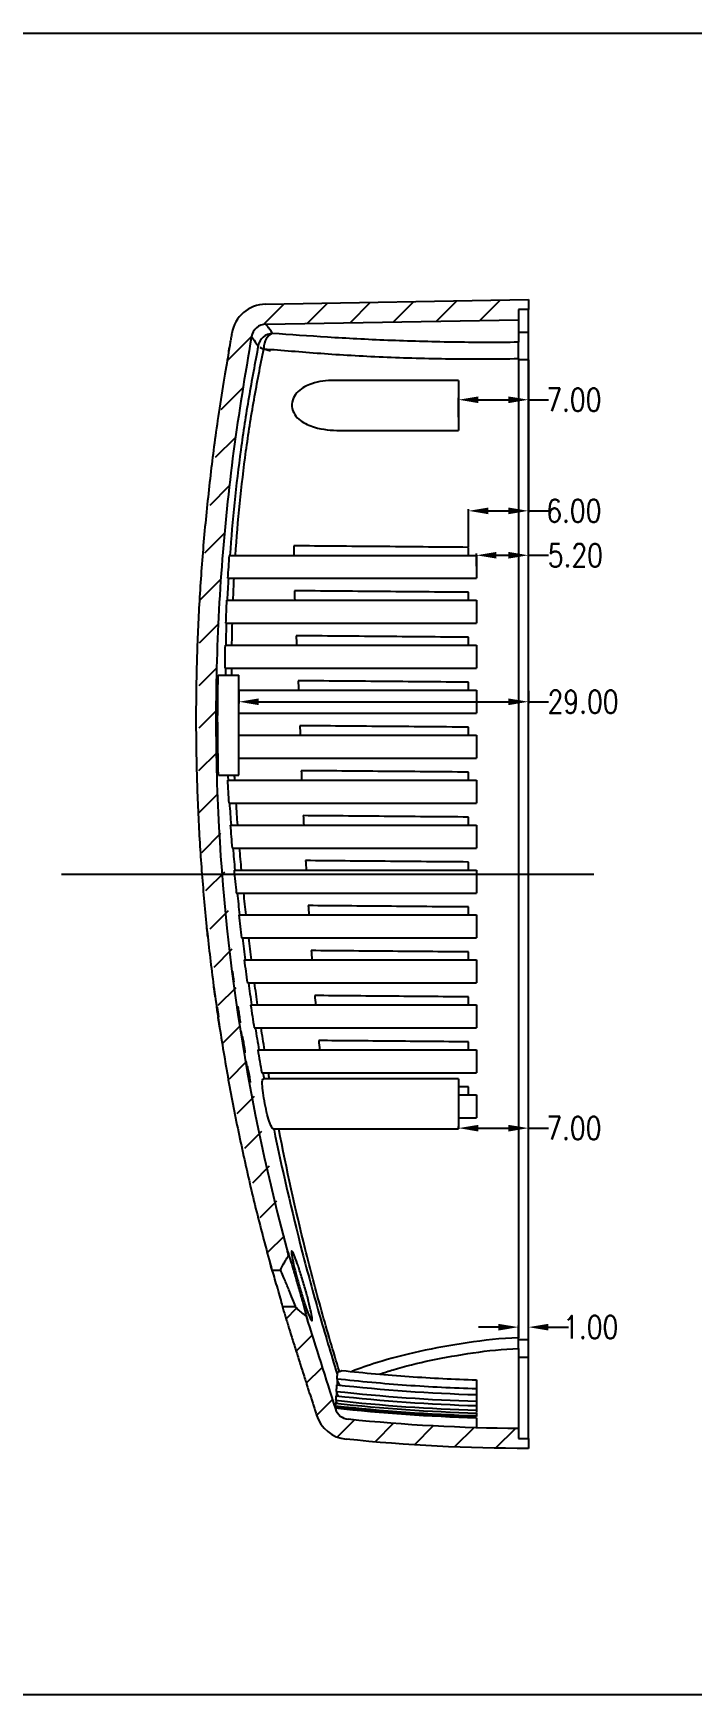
# Model space of a CAD drawing. Header units: inches. Extents: x 259 to 852, y 525 to 700.
# Drawn here: x 372.1 to 438, y 533.9 to 700.2 of the extents above; entities that cross this region are included whole.
import ezdxf
from ezdxf.lldxf.tags import DXFTag

# ---------------------------------------------------------------- set-up
doc = ezdxf.new("R2010")
doc.units = ezdxf.units.IN
doc.layers.add('13', color=7, linetype='Continuous')
doc.layers.add('9', color=7, linetype='Continuous')
doc.styles.get("Standard").update_dxf_attribs({"font": 'txt.shx', "width": 0.8})
tags = doc.linetypes.add('PHANTOM', pattern=[50.5, 18, -6.5, 6.5, -6.5, 6.5, -6.5]).pattern_tags.tags
tags[14:15] = [DXFTag(74, 4), DXFTag(75, 0), DXFTag(340, '0'), DXFTag(46, 0.0), DXFTag(50, 0.0), DXFTag(44, 0.0), DXFTag(45, 0.0)]
tags[12:13] = [DXFTag(74, 4), DXFTag(75, 0), DXFTag(340, '0'), DXFTag(46, 0.0), DXFTag(50, 0.0), DXFTag(44, 0.0), DXFTag(45, 0.0)]
tags[10:11] = [DXFTag(74, 4), DXFTag(75, 0), DXFTag(340, '0'), DXFTag(46, 0.0), DXFTag(50, 0.0), DXFTag(44, 0.0), DXFTag(45, 0.0)]
tags[8:9] = [DXFTag(74, 4), DXFTag(75, 0), DXFTag(340, '0'), DXFTag(46, 0.0), DXFTag(50, 0.0), DXFTag(44, 0.0), DXFTag(45, 0.0)]
tags[6:7] = [DXFTag(74, 4), DXFTag(75, 0), DXFTag(340, '0'), DXFTag(46, 0.0), DXFTag(50, 0.0), DXFTag(44, 0.0), DXFTag(45, 0.0)]
tags[4:5] = [DXFTag(74, 4), DXFTag(75, 0), DXFTag(340, '0'), DXFTag(46, 0.0), DXFTag(50, 0.0), DXFTag(44, 0.0), DXFTag(45, 0.0)]
doc.dimstyles.get("Standard").update_dxf_attribs({"dimtxt": 2.3, "dimasz": 2, "dimexe": 0.18, "dimexo": 0.0625, "dimgap": 0.09, "dimtad": 0, "dimzin": 0, "dimdsep": 46, "dimtxsty": 'Standard', "dimcen": 0.09, "dimclrd": 4, "dimclre": 4, "dimclrt": 3, "dimadec": 0, "dimazin": 0, "dimtfac": 1, "dimtofl": 0, "dimtmove": 0, "dimatfit": 3, "dimfxl": 0, "dimtolj": 1, "dimtzin": 0, "dimarcsym": 0})

# ---------------------------------------------------------------- blocks, each defined once
blk = doc.blocks.new('HATCH1')
at = {"color": 200}
for p, q in [((465.62, 671.07), (467.67, 673.12)), ((469.96, 671.16), (471.99, 673.19)), ((474.28, 671.23), (476.31, 673.27)), ((478.6, 671.31), (480.63, 673.34)), ((482.92, 671.38), (484.95, 673.42)), ((487.24, 671.46), (489.28, 673.49)), ((461.95, 667.4), (464.39, 669.84)), ((461.34, 662.55), (463.55, 664.76)), ((460.79, 657.76), (462.81, 659.77)), ((460.25, 652.98), (462.19, 654.92)), ((459.71, 648.2), (461.71, 650.19)), ((459.18, 643.43), (461.35, 645.6)), ((459.17, 639.18), (461.14, 641.15)), ((459.15, 634.92), (460.93, 636.7)), ((459.14, 630.67), (460.89, 632.42)), ((459.12, 626.41), (460.94, 628.22)), ((459.11, 622.16), (460.98, 624.03)), ((459.41, 618.21), (461.33, 620.13)), ((459.82, 614.39), (461.71, 616.27)), ((460.24, 610.56), (462.09, 612.41)), ((460.65, 606.73), (462.47, 608.55)), ((461.06, 602.91), (462.84, 604.68)), ((461.48, 599.08), (463.22, 600.82)), ((462.2, 595.56), (463.94, 597.3)), ((462.97, 592.09), (464.69, 593.81)), ((463.74, 588.62), (465.44, 590.32)), ((464.51, 585.14), (466.19, 586.82)), ((465.27, 581.67), (466.94, 583.33)), ((466.04, 578.19), (467.68, 579.84)), ((467.85, 571.53), (468.91, 572.58)), ((468.86, 568.29), (470.46, 569.89)), ((469.88, 565.07), (471.47, 566.66)), ((470.91, 561.85), (472.5, 563.44)), ((472.98, 559.68), (474.71, 561.41)), ((476.79, 559.25), (478.65, 561.11)), ((480.73, 558.95), (482.59, 560.8)), ((484.76, 558.73), (486.71, 560.68)), ((488.9, 558.63), (490.83, 560.56))]:
    blk.add_line(p, q, dxfattribs=at)
blk = doc.blocks.new('*D14')
at = {"color": 4, "lineweight": -2}
for p, q in [((416.49, 646.86), (416.49, 648.13)), ((418.49, 647.95), (419.69, 647.95)), ((421.69, 646.86), (421.69, 648.13)), ((421.69, 647.95), (423.69, 647.95))]:
    blk.add_line(p, q, dxfattribs=at)
at = {"color": 4}
for points in [[(418.49, 648.29), (418.49, 647.62), (416.49, 647.95)], [(419.69, 648.29), (419.69, 647.62), (421.69, 647.95)]]:
    blk.add_solid(points, dxfattribs=at)
at = {"layer": 'Defpoints', "color": 0}
for p in [(421.69, 647.95), (416.49, 646.79), (421.69, 646.79)]:
    blk.add_point(p, dxfattribs=at)
at = {"color": 3, "insert": (426.39, 647.95), "char_height": 2.3, "attachment_point": 5}
blk.add_mtext('\\A1;5.20', dxfattribs=at)
blk = doc.blocks.new('*D15')
at = {"color": 4, "lineweight": -2}
for p, q in [((414.69, 661.76), (414.69, 663.7)), ((421.69, 661.76), (421.69, 663.7)), ((416.69, 663.52), (419.69, 663.52)), ((421.69, 663.52), (423.69, 663.52))]:
    blk.add_line(p, q, dxfattribs=at)
at = {"color": 4}
for points in [[(416.69, 663.85), (416.69, 663.18), (414.69, 663.52)], [(419.69, 663.85), (419.69, 663.18), (421.69, 663.52)]]:
    blk.add_solid(points, dxfattribs=at)
at = {"layer": 'Defpoints', "color": 0}
for p in [(421.69, 663.52), (414.69, 661.69), (421.69, 661.69)]:
    blk.add_point(p, dxfattribs=at)
at = {"color": 3, "insert": (426.24, 663.52), "char_height": 2.3, "attachment_point": 5}
blk.add_mtext('\\A1;7.00', dxfattribs=at)
blk = doc.blocks.new('*D16')
at = {"color": 4, "lineweight": -2}
for p, q in [((421.69, 667.5), (421.69, 652.22)), ((415.69, 648.81), (415.69, 652.58)), ((417.69, 652.4), (419.69, 652.4)), ((421.69, 652.4), (423.69, 652.4))]:
    blk.add_line(p, q, dxfattribs=at)
at = {"color": 4}
for points in [[(417.69, 652.73), (417.69, 652.06), (415.69, 652.4)], [(419.69, 652.73), (419.69, 652.06), (421.69, 652.4)]]:
    blk.add_solid(points, dxfattribs=at)
at = {"layer": 'Defpoints', "color": 0}
for p in [(421.69, 667.56), (421.69, 652.4), (415.69, 648.74)]:
    blk.add_point(p, dxfattribs=at)
at = {"color": 3, "insert": (426.24, 652.4), "char_height": 2.3, "attachment_point": 5}
blk.add_mtext('\\A1;6.00', dxfattribs=at)
blk = doc.blocks.new('*D27')
at = {"color": 4, "lineweight": -2}
for p, q in [((414.69, 590.61), (414.69, 590.79)), ((416.69, 590.61), (419.69, 590.61)), ((421.69, 590.61), (421.69, 590.79)), ((421.69, 590.61), (423.69, 590.61))]:
    blk.add_line(p, q, dxfattribs=at)
at = {"color": 4}
for points in [[(416.69, 590.94), (416.69, 590.27), (414.69, 590.61)], [(419.69, 590.94), (419.69, 590.27), (421.69, 590.61)]]:
    blk.add_solid(points, dxfattribs=at)
at = {"layer": 'Defpoints', "color": 0}
for p in [(414.69, 590.54), (421.69, 590.61), (421.69, 590.54)]:
    blk.add_point(p, dxfattribs=at)
at = {"color": 3, "insert": (426.24, 590.61), "char_height": 2.3, "attachment_point": 5}
blk.add_mtext('\\A1;7.00', dxfattribs=at)
blk = doc.blocks.new('*D28')
at = {"color": 4, "lineweight": -2}
for p, q in [((418.69, 570.69), (416.69, 570.69)), ((420.69, 569.67), (420.69, 570.87)), ((421.69, 569.51), (421.69, 570.87)), ((423.69, 570.69), (425.69, 570.69))]:
    blk.add_line(p, q, dxfattribs=at)
at = {"color": 4}
for points in [[(418.69, 571.02), (418.69, 570.35), (420.69, 570.69)], [(423.69, 571.02), (423.69, 570.35), (421.69, 570.69)]]:
    blk.add_solid(points, dxfattribs=at)
at = {"layer": 'Defpoints', "color": 0}
for p in [(421.69, 570.69), (420.69, 569.6), (421.69, 569.45)]:
    blk.add_point(p, dxfattribs=at)
at = {"color": 3, "insert": (427.93, 570.69), "char_height": 2.3, "attachment_point": 5}
blk.add_mtext('\\A1;1.00', dxfattribs=at)
blk = doc.blocks.new('*D125')
at = {"color": 4, "lineweight": -2}
for p, q in [((392.69, 634.38), (392.69, 633.11)), ((421.69, 634.38), (421.69, 633.11)), ((394.69, 633.29), (419.69, 633.29)), ((421.69, 633.29), (423.69, 633.29))]:
    blk.add_line(p, q, dxfattribs=at)
at = {"color": 4}
for points in [[(394.69, 633.62), (394.69, 632.95), (392.69, 633.29)], [(419.69, 633.62), (419.69, 632.95), (421.69, 633.29)]]:
    blk.add_solid(points, dxfattribs=at)
at = {"layer": 'Defpoints', "color": 0}
for p in [(392.69, 634.44), (421.69, 634.44), (421.69, 633.29)]:
    blk.add_point(p, dxfattribs=at)
at = {"color": 3, "insert": (427.16, 633.29), "char_height": 2.3, "attachment_point": 5}
blk.add_mtext('\\A1;29.00', dxfattribs=at)

msp = doc.modelspace()

# ---------------------------------------------------------------- linework, layer by layer
msp.add_lwpolyline([(258.843, 700.206), (541.558, 700.206), (541.558, 533.892), (258.843, 533.892)], close=True)
at = {"layer": '13', "color": 7}
for p, q in [((395.377, 673.085), (421.692, 673.545)), ((420.692, 672.545), (420.692, 671.527)), ((421.692, 672.545), (420.692, 672.545)), ((421.692, 673.545), (421.692, 672.545)), ((421.692, 670.272), (421.692, 672.545)), ((395.411, 671.086), (420.692, 671.527)), ((420.692, 671.527), (420.692, 669.272)), ((420.692, 670.272), (421.692, 670.272)), ((420.692, 667.562), (421.692, 667.562)), ((414.692, 665.445), (402.26, 665.445)), ((414.692, 665.445), (414.692, 662.945)), ((414.692, 662.945), (414.692, 660.445)), ((402.827, 660.445), (414.692, 660.445)), ((390.621, 635.945), (392.692, 635.945)), ((392.692, 625.945), (392.692, 635.945)), ((390.653, 625.945), (392.692, 625.945)), ((414.692, 595.545), (395.152, 595.545)), ((414.692, 595.545), (414.692, 593.045)), ((414.692, 593.045), (414.692, 590.545)), ((396.129, 590.545), (414.692, 590.545)), ((396.013, 576.378), (396.849, 576.378)), ((398.332, 572.712), (397.067, 572.712)), ((420.692, 569.446), (421.692, 569.446)), ((420.692, 567.678), (421.692, 567.678)), ((416.492, 564.545), (416.492, 563.997)), ((402.369, 562.503), (402.369, 562.501)), ((416.492, 563.278), (416.492, 562.896)), ((416.492, 562.379), (416.492, 562.155)), ((403.646, 561.463), (403.646, 561.465)), ((416.492, 561.831), (416.492, 561.759)), ((416.492, 561.623), (416.492, 560.623)), ((420.692, 560.547), (420.692, 559.545)), ((420.692, 559.545), (421.692, 559.545)), ((421.692, 559.545), (421.692, 558.545))]:
    msp.add_line(p, q, dxfattribs=at)
for centre, radius, start, end in [((395.438, 669.586), 3.5, 91, 170.46447), ((395.438, 669.586), 1.5, 91, 170.46447), ((403.799, 562.955), 1.5, 197.62993, 264.1764), ((403.799, 562.955), 3.5, 197.62993, 264.1764)]:
    msp.add_arc(centre, radius, start, end, dxfattribs=at)
for major_axis, ratio, start_param, end_param in [((1.215, 0.879), 0.9905601, 0.9707837, 2.3388088), ((1.474, -0.277), 0.1869659, 3.6344466, 4.5731674), ((-0.106, -1.496), 0.6148815, 3.3724242, 4.7617405)]:
    msp.add_ellipse((396.107, 668.665), major_axis=major_axis, ratio=ratio, start_param=start_param, end_param=end_param, dxfattribs=at)
for points in [[(396.081, 670.155), (395.637, 670.775), (395.412, 671.089), (395.417, 671.083)], [(421.692, 667.562), (421.692, 668.181), (421.692, 669.465), (421.692, 670.164), (421.692, 670.272)], [(393.964, 669.832), (393.959, 669.838), (394.186, 669.527), (394.635, 668.913)], [(398.192, 648.897), (398.192, 648.58), (398.193, 648.262), (398.195, 647.945)], [(415.692, 647.945), (415.692, 648.211), (415.692, 648.478), (415.692, 648.745)], [(391.721, 647.945), (391.666, 647.178), (391.616, 646.411), (391.572, 645.645)], [(416.492, 647.945), (416.492, 647.177), (416.492, 646.411), (416.492, 645.645)], [(391.644, 645.645), (391.601, 644.91), (391.563, 644.177), (391.529, 643.445)], [(392.121, 643.445), (392.149, 644.177), (392.183, 644.91), (392.221, 645.645)], [(398.262, 644.397), (398.271, 644.079), (398.281, 643.762), (398.291, 643.445)], [(415.692, 643.445), (415.692, 643.711), (415.692, 643.978), (415.692, 644.245)], [(391.458, 643.445), (391.423, 642.678), (391.393, 641.911), (391.369, 641.145)], [(416.492, 643.445), (416.492, 642.677), (416.492, 641.91), (416.492, 641.145)], [(391.439, 641.145), (391.415, 640.411), (391.396, 639.677), (391.382, 638.945)], [(392.002, 638.945), (392.012, 639.677), (392.027, 640.411), (392.046, 641.145)], [(391.312, 638.945), (391.297, 638.178), (391.286, 637.411), (391.281, 636.645)], [(398.432, 639.895), (398.446, 639.578), (398.46, 639.261), (398.474, 638.945)], [(415.692, 638.945), (415.692, 639.211), (415.692, 639.478), (415.692, 639.745)], [(416.492, 638.945), (416.492, 638.177), (416.492, 637.41), (416.492, 636.645)], [(390.653, 625.945), (390.559, 629.278), (390.549, 632.611), (390.621, 635.945)], [(391.351, 636.645), (391.349, 636.411), (391.348, 636.178), (391.347, 635.944)], [(391.986, 635.944), (391.985, 636.178), (391.985, 636.411), (391.985, 636.645)], [(398.637, 635.393), (398.651, 635.077), (398.665, 634.761), (398.678, 634.445)], [(415.692, 634.445), (415.692, 634.711), (415.692, 634.978), (415.692, 635.245)], [(416.492, 634.445), (416.492, 633.677), (416.492, 632.91), (416.492, 632.145)], [(398.806, 630.892), (398.815, 630.576), (398.823, 630.26), (398.831, 629.945)], [(415.692, 629.945), (415.692, 630.211), (415.692, 630.478), (415.692, 630.745)], [(416.492, 629.945), (416.492, 629.178), (416.492, 628.412), (416.492, 627.645)], [(391.547, 625.445), (391.588, 624.678), (391.633, 623.911), (391.682, 623.145)], [(391.594, 625.945), (391.603, 625.778), (391.611, 625.611), (391.62, 625.445)], [(392.291, 625.445), (392.282, 625.611), (392.273, 625.778), (392.264, 625.945)], [(398.944, 626.391), (398.956, 626.075), (398.97, 625.76), (398.983, 625.445)], [(415.692, 625.445), (415.692, 625.711), (415.692, 625.978), (415.692, 626.245)], [(416.492, 625.445), (416.492, 624.679), (416.492, 623.912), (416.492, 623.145)], [(391.756, 623.145), (391.804, 622.412), (391.855, 621.679), (391.911, 620.945)], [(392.584, 620.945), (392.529, 621.679), (392.477, 622.412), (392.429, 623.145)], [(391.834, 620.945), (391.891, 620.179), (391.952, 619.412), (392.017, 618.645)], [(399.148, 621.889), (399.163, 621.574), (399.179, 621.26), (399.195, 620.945)], [(415.692, 620.945), (415.692, 621.211), (415.692, 621.478), (415.692, 621.745)], [(416.492, 620.945), (416.492, 620.179), (416.492, 619.412), (416.492, 618.645)], [(392.096, 618.645), (392.159, 617.912), (392.225, 617.178), (392.295, 616.445)], [(392.961, 616.445), (392.893, 617.178), (392.828, 617.912), (392.766, 618.645)], [(399.384, 617.387), (399.401, 617.073), (399.419, 616.759), (399.437, 616.445)], [(415.692, 616.445), (415.692, 616.711), (415.692, 616.978), (415.692, 617.245)], [(392.214, 616.445), (392.286, 615.679), (392.362, 614.912), (392.442, 614.145)], [(416.492, 616.445), (416.492, 615.679), (416.492, 614.912), (416.492, 614.145)], [(392.526, 614.145), (392.603, 613.412), (392.684, 612.678), (392.768, 611.945)], [(393.42, 611.945), (393.338, 612.678), (393.26, 613.412), (393.185, 614.145)], [(399.649, 612.885), (399.669, 612.571), (399.689, 612.258), (399.709, 611.945)], [(415.692, 611.945), (415.692, 612.211), (415.692, 612.478), (415.692, 612.745)], [(392.681, 611.945), (392.768, 611.179), (392.858, 610.411), (392.953, 609.645)], [(393.044, 609.645), (393.136, 608.911), (393.231, 608.177), (393.329, 607.445)], [(393.959, 607.445), (393.865, 608.177), (393.773, 608.911), (393.685, 609.645)], [(393.233, 607.445), (393.335, 606.678), (393.44, 605.911), (393.548, 605.145)], [(399.951, 608.382), (399.974, 608.07), (399.996, 607.757), (400.019, 607.445)], [(415.692, 607.445), (415.692, 607.711), (415.692, 607.978), (415.692, 608.245)], [(393.649, 605.145), (393.755, 604.41), (393.864, 603.677), (393.976, 602.945)], [(394.577, 602.945), (394.47, 603.677), (394.366, 604.41), (394.265, 605.145)], [(400.296, 603.879), (400.322, 603.568), (400.348, 603.256), (400.374, 602.945)], [(415.692, 602.945), (415.692, 603.211), (415.692, 603.478), (415.692, 603.745)], [(393.87, 602.945), (393.986, 602.178), (394.105, 601.411), (394.228, 600.645)], [(394.339, 600.645), (394.459, 599.91), (394.582, 599.177), (394.707, 598.445)], [(395.274, 598.445), (395.154, 599.177), (395.037, 599.91), (394.923, 600.645)], [(400.689, 599.376), (400.718, 599.065), (400.747, 598.755), (400.777, 598.445)], [(415.692, 598.445), (415.692, 598.711), (415.692, 598.978), (415.692, 599.245)], [(394.59, 598.445), (394.719, 597.678), (394.853, 596.91), (394.989, 596.145)], [(395.114, 596.145), (395.15, 595.945), (395.187, 595.745), (395.223, 595.545)], [(395.764, 595.545), (395.729, 595.745), (395.695, 595.945), (395.66, 596.145)], [(414.683, 593.945), (415.283, 593.945), (415.886, 593.945), (416.492, 593.945)], [(415.692, 594.745), (415.355, 594.748), (415.02, 594.751), (414.686, 594.753)], [(415.692, 593.945), (415.692, 594.211), (415.692, 594.478), (415.692, 594.745)], [(414.687, 591.645), (415.285, 591.645), (415.886, 591.645), (416.492, 591.645)], [(399.436, 571.78), (400.382, 568.679), (401.386, 565.593), (402.369, 562.501)], [(421.692, 567.678), (421.692, 568.044), (421.692, 568.716), (421.692, 569.446)], [(421.692, 559.542), (421.692, 559.547), (421.692, 560.938), (421.692, 565.028), (421.692, 567.678)], [(402.529, 565.995), (402.522, 565.834), (402.515, 565.679), (402.508, 565.529)], [(402.508, 565.529), (402.522, 565.483), (402.537, 565.438), (402.552, 565.392)], [(402.759, 566.243), (402.842, 566.279), (402.927, 566.315), (403.012, 566.351)], [(402.415, 563.819), (407.092, 563.302), (411.788, 562.973), (416.492, 562.834)], [(402.441, 564.262), (402.455, 564.221), (402.468, 564.179), (402.481, 564.138)], [(402.441, 564.262), (407.108, 563.745), (411.797, 563.417), (416.492, 563.278)], [(402.481, 564.138), (402.471, 563.98), (402.462, 563.834), (402.453, 563.699)], [(402.478, 564.919), (407.134, 564.402), (411.809, 564.074), (416.492, 563.935)], [(402.481, 564.138), (402.52, 564.016), (402.575, 563.897), (402.643, 563.788)], [(402.552, 565.392), (402.543, 565.224), (402.534, 565.062), (402.526, 564.909)], [(416.492, 565.417), (416.492, 565.109), (416.492, 564.817), (416.492, 564.545)], [(416.492, 563.935), (416.492, 563.698), (416.492, 563.479), (416.492, 563.278)], [(402.34, 562.683), (402.337, 562.641), (402.336, 562.616), (402.335, 562.61)], [(402.335, 562.61), (402.347, 562.574), (402.358, 562.538), (402.369, 562.503)], [(402.335, 562.61), (407.037, 562.092), (411.762, 561.763), (416.492, 561.623)], [(402.34, 562.683), (407.042, 562.165), (411.763, 561.836), (416.492, 561.697)], [(402.367, 563.078), (402.36, 562.974), (402.354, 562.886), (402.349, 562.816)], [(402.349, 562.816), (402.361, 562.78), (402.373, 562.744), (402.384, 562.708)], [(402.349, 562.816), (407.047, 562.299), (411.767, 561.97), (416.492, 561.831)], [(402.367, 563.078), (407.06, 562.561), (411.772, 562.232), (416.492, 562.093)], [(402.386, 563.364), (402.398, 563.326), (402.41, 563.288), (402.423, 563.249)], [(402.386, 563.364), (407.071, 562.847), (411.779, 562.518), (416.492, 562.379)], [(402.423, 563.249), (402.415, 563.144), (402.409, 563.05), (402.403, 562.967)], [(402.423, 563.249), (402.444, 563.183), (402.469, 563.118), (402.499, 563.056)], [(416.492, 562.834), (416.492, 562.665), (416.492, 562.513), (416.492, 562.379)], [(420.692, 560.547), (414.998, 560.58), (409.31, 560.885), (403.646, 561.463)], [(416.492, 562.093), (416.492, 561.988), (416.492, 561.901), (416.492, 561.831)], [(421.692, 558.545), (415.599, 558.545), (409.505, 558.855), (403.443, 559.473)]]:
    msp.add_open_spline(points, degree=3, dxfattribs=at)
for points, degree, knots in [([(391.986, 670.166), (391.657, 668.206), (383.681, 620.727), (396.013, 576.378)], 2, [0, 0, 0, 0.0412775, 1, 1, 1]), ([(393.958, 669.834), (393.317, 666.015), (392.673, 662.197), (391.665, 654.531), (391.267, 650.688), (390.396, 639.125), (390.252, 631.35), (391.17, 608.176), (393.605, 592.779), (397.677, 577.867)], 3, [0, 0, 0, 0, 0.125, 0.125, 0.25, 0.25, 0.5, 0.5, 1, 1, 1, 1]), ([(394.635, 668.913), (394.312, 667.195), (393.987, 665.474), (393.398, 662.006), (393.131, 660.26), (392.413, 654.988), (392.047, 651.44), (391.795, 647.945)], 3, [0, 0, 0, 0, 0.25, 0.25, 0.5, 0.5, 1, 1, 1, 1]), ([(392.358, 647.945), (392.588, 651.391), (392.935, 654.892), (393.648, 660.091), (393.917, 661.812), (394.516, 665.227), (394.851, 666.92), (395.181, 668.611)], 3, [0, 0, 0, 0, 0.5, 0.5, 0.75, 0.75, 1, 1, 1, 1]), ([(395.181, 668.611), (397.008, 668.484), (398.903, 668.317), (402.882, 668.024), (404.963, 667.896), (409.312, 667.706), (411.562, 667.652), (416.083, 667.588), (418.373, 667.599), (420.692, 667.641)], 3, [0, 0, 0, 0, 0.25, 0.25, 0.5, 0.5, 0.75, 0.75, 1, 1, 1, 1]), ([(420.692, 669.272), (418.451, 669.245), (416.238, 669.249), (411.872, 669.317), (409.699, 669.379), (405.503, 669.55), (403.496, 669.657), (399.663, 669.897), (397.839, 670.029), (396.081, 670.155)], 3, [0, 0, 0, 0, 0.25, 0.25, 0.5, 0.5, 0.75, 0.75, 1, 1, 1, 1]), ([(420.692, 667.641), (420.692, 667.808), (420.692, 667.98), (420.692, 668.307), (420.692, 668.466), (420.692, 668.748), (420.692, 668.875), (420.692, 669.082), (420.692, 669.163), (420.692, 669.241), (420.692, 669.259), (420.692, 669.272)], 3, [0, 0, 0, 0, 0.2251459, 0.2251459, 0.4502939, 0.4502939, 0.6754159, 0.6754159, 0.9005754, 0.9005754, 1, 1, 1, 1]), ([(420.692, 667.641), (420.692, 659.395), (420.692, 651.19), (420.692, 638.963), (420.692, 634.9), (420.692, 628.825), (420.692, 626.801), (420.692, 622.746), (420.692, 620.717), (420.692, 610.56), (420.692, 602.405), (420.692, 590.128), (420.692, 586.029), (420.692, 577.814), (420.692, 573.693), (420.692, 569.604)], 3, [0, 0, 0, 0, 0.25, 0.25, 0.375, 0.375, 0.4375, 0.4375, 0.5, 0.5, 0.75, 0.75, 0.875, 0.875, 1, 1, 1, 1]), ([(421.692, 569.446), (421.692, 573.492), (421.692, 581.624), (421.692, 594.004), (421.692, 604.272), (421.692, 612.425), (421.692, 618.511), (421.692, 623.557), (421.692, 627.083), (421.692, 629.083), (421.692, 632.118), (421.692, 636.729), (421.692, 642.912), (421.692, 649.111), (421.692, 657.343), (421.692, 663.479), (421.692, 667.562)], 3, [0, 0, 0, 0, 0.125, 0.25, 0.375, 0.4375, 0.5, 0.5625, 0.59375, 0.609375, 0.625, 0.6875, 0.75, 0.8125, 0.875, 1, 1, 1, 1]), ([(402.257, 665.447), (401.476, 665.45), (400.712, 665.361), (399.507, 664.956), (399.039, 664.723), (398.456, 664.173), (398.284, 663.955), (398.043, 663.442), (397.98, 663.146), (398.028, 662.557), (398.137, 662.276), (398.443, 661.809), (398.64, 661.614), (399.275, 661.127), (399.764, 660.92), (401.089, 660.528), (401.952, 660.44), (402.825, 660.444)], 3, [0, 0, 0, 0, 0.2088108, 0.2088108, 0.3489994, 0.3489994, 0.4190937, 0.4190937, 0.489188, 0.489188, 0.5592822, 0.5592822, 0.6293765, 0.6293765, 0.7695651, 0.7695651, 1, 1, 1, 1]), ([(415.692, 648.745), (414.151, 648.758), (412.631, 648.771), (409.647, 648.797), (408.178, 648.81), (403.81, 648.848), (400.953, 648.873), (398.192, 648.897)], 3, [0, 0, 0, 0, 0.25, 0.25, 0.5, 0.5, 1, 1, 1, 1]), ([(391.721, 647.945), (395.175, 647.945), (399.195, 647.945), (405.509, 647.945), (407.669, 647.945), (412.024, 647.945), (414.241, 647.945), (416.492, 647.945)], 3, [0, 0, 0, 0, 0.5, 0.5, 0.75, 0.75, 1, 1, 1, 1]), ([(391.572, 645.645), (393.308, 645.645), (395.204, 645.645), (399.176, 645.645), (401.25, 645.645), (405.5, 645.645), (407.658, 645.645), (412.017, 645.645), (414.237, 645.645), (416.492, 645.645)], 3, [0, 0, 0, 0, 0.25, 0.25, 0.5, 0.5, 0.75, 0.75, 1, 1, 1, 1]), ([(415.692, 644.245), (414.168, 644.258), (412.663, 644.271), (409.701, 644.297), (408.24, 644.31), (403.889, 644.348), (401.024, 644.373), (398.262, 644.397)], 3, [0, 0, 0, 0, 0.25, 0.25, 0.5, 0.5, 1, 1, 1, 1]), ([(391.458, 643.445), (395.003, 643.445), (399.068, 643.445), (405.436, 643.445), (407.611, 643.445), (411.998, 643.445), (414.228, 643.445), (416.492, 643.445)], 3, [0, 0, 0, 0, 0.5, 0.5, 0.75, 0.75, 1, 1, 1, 1]), ([(391.369, 641.145), (394.938, 641.145), (399.025, 641.145), (405.443, 641.145), (407.613, 641.145), (411.997, 641.145), (414.226, 641.145), (416.492, 641.145)], 3, [0, 0, 0, 0, 0.5, 0.5, 0.75, 0.75, 1, 1, 1, 1]), ([(391.312, 638.945), (394.933, 638.945), (399.015, 638.945), (405.408, 638.945), (407.589, 638.945), (411.989, 638.945), (414.223, 638.945), (416.492, 638.945)], 3, [0, 0, 0, 0, 0.5, 0.5, 0.75, 0.75, 1, 1, 1, 1]), ([(415.692, 639.745), (414.187, 639.758), (412.7, 639.771), (409.77, 639.796), (408.324, 639.809), (404.017, 639.847), (401.181, 639.871), (398.432, 639.895)], 3, [0, 0, 0, 0, 0.25, 0.25, 0.5, 0.5, 1, 1, 1, 1]), ([(391.281, 636.645), (393.064, 636.645), (394.969, 636.645), (398.999, 636.645), (401.126, 636.645), (407.583, 636.645), (411.967, 636.645), (416.492, 636.645)], 3, [0, 0, 0, 0, 0.25, 0.25, 0.5, 0.5, 1, 1, 1, 1]), ([(415.692, 635.245), (412.706, 635.271), (409.817, 635.296), (404.145, 635.345), (401.354, 635.37), (398.637, 635.393)], 3, [0, 0, 0, 0, 0.5, 0.5, 1, 1, 1, 1]), ([(392.66, 634.445), (394.076, 634.445), (395.542, 634.445), (399.066, 634.445), (401.157, 634.445), (407.55, 634.445), (411.956, 634.445), (416.492, 634.445)], 3, [0, 0, 0, 0, 0.2005596, 0.2005596, 0.4670397, 0.4670397, 1, 1, 1, 1]), ([(392.683, 632.145), (394.066, 632.145), (395.509, 632.145), (399.022, 632.145), (401.148, 632.145), (407.595, 632.145), (411.972, 632.145), (416.492, 632.145)], 3, [0, 0, 0, 0, 0.1996799, 0.1996799, 0.4664532, 0.4664532, 1, 1, 1, 1]), ([(415.692, 630.745), (412.734, 630.77), (409.875, 630.795), (404.259, 630.844), (401.498, 630.869), (398.806, 630.892)], 3, [0, 0, 0, 0, 0.5, 0.5, 1, 1, 1, 1]), ([(392.665, 629.945), (394.11, 629.945), (395.599, 629.945), (399.137, 629.945), (401.221, 629.945), (405.463, 629.945), (407.631, 629.945), (412.011, 629.945), (414.231, 629.945), (416.492, 629.945)], 3, [0, 0, 0, 0, 0.2035971, 0.2035971, 0.4690647, 0.4690647, 0.7345324, 0.7345324, 1, 1, 1, 1]), ([(392.675, 627.645), (394.105, 627.645), (395.585, 627.645), (399.108, 627.645), (401.195, 627.645), (405.472, 627.645), (407.641, 627.645), (412.02, 627.645), (414.236, 627.645), (416.492, 627.645)], 3, [0, 0, 0, 0, 0.2053243, 0.2053243, 0.4702162, 0.4702162, 0.7351081, 0.7351081, 1, 1, 1, 1]), ([(391.547, 625.445), (393.395, 625.445), (395.302, 625.445), (399.271, 625.445), (401.337, 625.445), (405.543, 625.445), (407.693, 625.445), (412.042, 625.445), (414.245, 625.445), (416.492, 625.445)], 3, [0, 0, 0, 0, 0.25, 0.25, 0.5, 0.5, 0.75, 0.75, 1, 1, 1, 1]), ([(415.692, 626.245), (412.768, 626.27), (409.935, 626.295), (404.363, 626.344), (401.621, 626.367), (398.944, 626.391)], 3, [0, 0, 0, 0, 0.5, 0.5, 1, 1, 1, 1]), ([(391.682, 623.145), (393.508, 623.145), (395.394, 623.145), (399.338, 623.145), (401.403, 623.145), (405.622, 623.145), (407.76, 623.145), (412.08, 623.145), (414.265, 623.145), (416.492, 623.145)], 3, [0, 0, 0, 0, 0.25, 0.25, 0.5, 0.5, 0.75, 0.75, 1, 1, 1, 1]), ([(391.834, 620.945), (393.669, 620.945), (395.551, 620.945), (399.467, 620.945), (401.506, 620.945), (405.659, 620.945), (407.785, 620.945), (412.089, 620.945), (414.267, 620.945), (416.492, 620.945)], 3, [0, 0, 0, 0, 0.25, 0.25, 0.5, 0.5, 0.75, 0.75, 1, 1, 1, 1]), ([(415.692, 621.745), (412.799, 621.77), (409.999, 621.794), (404.494, 621.842), (401.789, 621.866), (399.148, 621.889)], 3, [0, 0, 0, 0, 0.5, 0.5, 1, 1, 1, 1]), ([(392.017, 618.645), (393.836, 618.645), (395.702, 618.645), (399.598, 618.645), (401.632, 618.645), (405.784, 618.645), (407.89, 618.645), (412.146, 618.645), (414.298, 618.645), (416.492, 618.645)], 3, [0, 0, 0, 0, 0.25, 0.25, 0.5, 0.5, 0.75, 0.75, 1, 1, 1, 1]), ([(415.692, 617.245), (412.835, 617.27), (410.071, 617.294), (404.644, 617.341), (401.982, 617.364), (399.384, 617.387)], 3, [0, 0, 0, 0, 0.5, 0.5, 1, 1, 1, 1]), ([(392.214, 616.445), (394.021, 616.445), (395.869, 616.445), (399.717, 616.445), (401.72, 616.445), (405.806, 616.445), (407.901, 616.445), (412.147, 616.445), (414.296, 616.445), (416.492, 616.445)], 3, [0, 0, 0, 0, 0.25, 0.25, 0.5, 0.5, 0.75, 0.75, 1, 1, 1, 1]), ([(392.442, 614.145), (394.227, 614.145), (396.056, 614.145), (399.875, 614.145), (401.871, 614.145), (405.953, 614.145), (408.024, 614.145), (412.214, 614.145), (414.332, 614.145), (416.492, 614.145)], 3, [0, 0, 0, 0, 0.25, 0.25, 0.5, 0.5, 0.75, 0.75, 1, 1, 1, 1]), ([(415.692, 612.745), (412.874, 612.769), (410.15, 612.793), (404.812, 612.84), (402.198, 612.862), (399.649, 612.885)], 3, [0, 0, 0, 0, 0.5, 0.5, 1, 1, 1, 1]), ([(389.54, 610.245), (389.534, 610.301), (389.528, 610.358), (389.516, 610.464), (389.51, 610.515), (389.5, 610.602), (389.496, 610.64), (389.489, 610.7), (389.486, 610.721), (389.484, 610.733)], 3, [0, 0, 0, 0, 0.2505341, 0.2505341, 0.5010966, 0.5010966, 0.7511799, 0.7511799, 1, 1, 1, 1]), ([(392.681, 611.945), (394.446, 611.945), (396.253, 611.945), (400.015, 611.945), (401.975, 611.945), (405.98, 611.945), (408.037, 611.945), (412.215, 611.945), (414.331, 611.945), (416.492, 611.945)], 3, [0, 0, 0, 0, 0.25, 0.25, 0.5, 0.5, 0.75, 0.75, 1, 1, 1, 1]), ([(416.492, 611.945), (416.492, 611.528), (416.492, 611.111), (416.492, 610.345), (416.492, 609.995), (416.492, 609.645)], 3, [0, 0, 0, 0, 0.5437983, 0.5437983, 1, 1, 1, 1]), ([(389.588, 609.745), (389.586, 609.775), (389.585, 609.795), (389.582, 609.823), (389.575, 609.894), (389.571, 609.937), (389.562, 610.032), (389.556, 610.085), (389.547, 610.174), (389.543, 610.21), (389.54, 610.245)], 3, [0, 0, 0, 0, 0.2239763, 0.4372766, 0.4372766, 0.6511318, 0.6511318, 0.8660712, 0.8660712, 1, 1, 1, 1]), ([(392.953, 609.645), (394.68, 609.645), (396.455, 609.645), (400.173, 609.645), (402.124, 609.645), (406.129, 609.645), (408.165, 609.645), (412.284, 609.645), (414.368, 609.645), (416.492, 609.645)], 3, [0, 0, 0, 0, 0.25, 0.25, 0.5, 0.5, 0.75, 0.75, 1, 1, 1, 1]), ([(393.233, 607.445), (394.945, 607.445), (396.702, 607.445), (400.363, 607.445), (402.272, 607.445), (406.182, 607.445), (408.195, 607.445), (412.294, 607.445), (414.371, 607.445), (416.492, 607.445)], 3, [0, 0, 0, 0, 0.25, 0.25, 0.5, 0.5, 0.75, 0.75, 1, 1, 1, 1]), ([(415.692, 608.245), (412.919, 608.269), (410.239, 608.292), (405.002, 608.338), (402.442, 608.36), (399.951, 608.382)], 3, [0, 0, 0, 0, 0.5, 0.5, 1, 1, 1, 1]), ([(416.492, 607.445), (416.492, 607.038), (416.492, 606.631), (416.492, 605.865), (416.492, 605.505), (416.492, 605.145)], 3, [0, 0, 0, 0, 0.5306805, 0.5306805, 1, 1, 1, 1]), ([(392.039, 606.28), (392.042, 606.285), (392.052, 606.253), (392.105, 605.92), (392.168, 605.457), (392.194, 605.246)], 3, [0, 0, 0, 0, 0.1292664, 0.5641665, 1, 1, 1, 1]), ([(390.265, 604.245), (390.258, 604.301), (390.25, 604.358), (390.235, 604.465), (390.228, 604.515), (390.215, 604.603), (390.209, 604.641), (390.2, 604.7), (390.197, 604.722), (390.195, 604.734)], 3, [0, 0, 0, 0, 0.2509087, 0.2509087, 0.5018685, 0.5018685, 0.7519731, 0.7519731, 1, 1, 1, 1]), ([(390.328, 603.745), (390.326, 603.776), (390.324, 603.795), (390.32, 603.824), (390.312, 603.894), (390.306, 603.937), (390.294, 604.032), (390.287, 604.085), (390.275, 604.174), (390.27, 604.21), (390.265, 604.245)], 3, [0, 0, 0, 0, 0.2251973, 0.4374093, 0.4374093, 0.6506034, 0.6506034, 0.8656014, 0.8656014, 1, 1, 1, 1]), ([(393.548, 605.145), (395.216, 605.145), (396.939, 605.145), (400.547, 605.145), (402.441, 605.145), (408.286, 605.145), (412.31, 605.145), (416.492, 605.145)], 3, [0, 0, 0, 0, 0.25, 0.25, 0.5, 0.5, 1, 1, 1, 1]), ([(415.692, 603.745), (412.968, 603.768), (410.34, 603.791), (405.218, 603.836), (402.721, 603.858), (400.296, 603.879)], 3, [0, 0, 0, 0, 0.5, 0.5, 1, 1, 1, 1]), ([(390.501, 602.745), (390.509, 602.714), (390.513, 602.695), (390.518, 602.667), (390.53, 602.597), (390.537, 602.554), (390.552, 602.459), (390.561, 602.406), (390.574, 602.316), (390.58, 602.28), (390.585, 602.245)], 3, [0, 0, 0, 0, 0.2214441, 0.4334323, 0.4334323, 0.6472951, 0.6472951, 0.8634473, 0.8634473, 1, 1, 1, 1]), ([(390.585, 602.245), (390.593, 602.188), (390.601, 602.131), (390.616, 602.025), (390.623, 601.974), (390.634, 601.886), (390.638, 601.848), (390.645, 601.789), (390.647, 601.768), (390.647, 601.756)], 3, [0, 0, 0, 0, 0.2514042, 0.2514042, 0.5029144, 0.5029144, 0.752783, 0.752783, 1, 1, 1, 1]), ([(392.819, 601.125), (392.814, 601.124), (392.8, 601.161), (392.734, 601.511), (392.626, 602.208), (392.558, 602.764), (392.566, 602.872), (392.652, 602.42), (392.724, 601.955), (392.753, 601.746)], 3, [0, 0, 0, 0, 0.0507647, 0.2089927, 0.3675181, 0.5256311, 0.683391, 0.8415332, 1, 1, 1, 1]), ([(393.87, 602.945), (395.515, 602.945), (397.214, 602.945), (400.759, 602.945), (402.61, 602.945), (408.311, 602.945), (412.341, 602.945), (416.492, 602.945)], 3, [0, 0, 0, 0, 0.25, 0.25, 0.5, 0.5, 1, 1, 1, 1]), ([(416.492, 602.945), (416.492, 602.548), (416.492, 602.151), (416.492, 601.385), (416.492, 601.015), (416.492, 600.645)], 3, [0, 0, 0, 0, 0.5175927, 0.5175927, 1, 1, 1, 1]), ([(390.696, 601.245), (390.687, 601.301), (390.679, 601.358), (390.662, 601.465), (390.654, 601.516), (390.64, 601.604), (390.634, 601.642), (390.624, 601.701), (390.62, 601.722), (390.618, 601.734)], 3, [0, 0, 0, 0, 0.2511407, 0.2511407, 0.5023464, 0.5023464, 0.7524661, 0.7524661, 1, 1, 1, 1]), ([(390.767, 600.745), (390.764, 600.776), (390.761, 600.795), (390.757, 600.824), (390.748, 600.894), (390.741, 600.937), (390.728, 601.032), (390.72, 601.085), (390.707, 601.174), (390.701, 601.209), (390.696, 601.245)], 3, [0, 0, 0, 0, 0.2258162, 0.4374112, 0.4374112, 0.6502469, 0.6502469, 0.8653125, 0.8653125, 1, 1, 1, 1]), ([(392.753, 601.746), (392.782, 601.537), (392.816, 601.26), (392.822, 601.15), (392.82, 601.134)], 3, [0, 0, 0, 0, 0.6696598, 1, 1, 1, 1]), ([(394.228, 600.645), (395.829, 600.645), (397.5, 600.645), (400.995, 600.645), (402.827, 600.645), (408.496, 600.645), (412.414, 600.645), (416.492, 600.645)], 3, [0, 0, 0, 0, 0.25, 0.25, 0.5, 0.5, 1, 1, 1, 1]), ([(392.889, 600.322), (392.891, 600.318), (392.905, 600.27), (392.971, 599.919), (393.047, 599.454), (393.08, 599.246)], 3, [0, 0, 0, 0, 0.113208, 0.5560932, 1, 1, 1, 1]), ([(393.298, 598.148), (393.293, 598.147), (393.277, 598.188), (393.203, 598.556), (393.085, 599.254), (393.02, 599.731), (393.017, 599.825), (393.021, 599.828)], 3, [0, 0, 0, 0, 0.0890021, 0.3403404, 0.5922149, 0.8432733, 1, 1, 1, 1]), ([(393.024, 599.825), (393.027, 599.821), (393.044, 599.772), (393.116, 599.42), (393.195, 598.954), (393.227, 598.746)], 3, [0, 0, 0, 0, 0.1131422, 0.5561313, 1, 1, 1, 1]), ([(393.08, 599.246), (393.112, 599.039), (393.15, 598.767), (393.16, 598.664), (393.16, 598.65)], 3, [0, 0, 0, 0, 0.6698462, 1, 1, 1, 1]), ([(393.227, 598.746), (393.259, 598.539), (393.295, 598.268), (393.301, 598.167), (393.299, 598.154)], 3, [0, 0, 0, 0, 0.6697319, 1, 1, 1, 1]), ([(415.692, 599.245), (413.024, 599.268), (410.454, 599.29), (405.462, 599.334), (403.036, 599.355), (400.689, 599.376)], 3, [0, 0, 0, 0, 0.5, 0.5, 1, 1, 1, 1]), ([(393.382, 597.341), (393.384, 597.336), (393.4, 597.28), (393.472, 596.918), (393.556, 596.452), (393.591, 596.246)], 3, [0, 0, 0, 0, 0.1131542, 0.5560687, 1, 1, 1, 1]), ([(394.59, 598.445), (396.157, 598.445), (397.789, 598.445), (401.202, 598.445), (402.987, 598.445), (408.504, 598.445), (412.44, 598.445), (416.492, 598.445)], 3, [0, 0, 0, 0, 0.25, 0.25, 0.5, 0.5, 1, 1, 1, 1]), ([(416.492, 598.445), (416.492, 598.058), (416.492, 597.671), (416.492, 596.904), (416.492, 596.525), (416.492, 596.145)], 3, [0, 0, 0, 0, 0.5044788, 0.5044788, 1, 1, 1, 1]), ([(393.822, 595.17), (393.817, 595.169), (393.8, 595.216), (393.717, 595.601), (393.589, 596.3), (393.52, 596.761), (393.515, 596.847), (393.521, 596.849)], 3, [0, 0, 0, 0, 0.0975643, 0.3489592, 0.6009206, 0.8519337, 1, 1, 1, 1]), ([(393.525, 596.844), (393.528, 596.839), (393.547, 596.782), (393.626, 596.419), (393.711, 595.952), (393.746, 595.746)], 3, [0, 0, 0, 0, 0.1131193, 0.5561201, 1, 1, 1, 1]), ([(393.746, 595.746), (393.78, 595.541), (393.82, 595.276), (393.825, 595.184), (393.823, 595.174)], 3, [0, 0, 0, 0, 0.6697817, 1, 1, 1, 1]), ([(394.989, 596.145), (396.504, 596.145), (398.104, 596.145), (401.461, 596.145), (403.226, 596.145), (408.708, 596.145), (412.52, 596.145), (416.492, 596.145)], 3, [0, 0, 0, 0, 0.25, 0.25, 0.5, 0.5, 1, 1, 1, 1]), ([(396.129, 590.546), (396.049, 590.55), (395.93, 590.756), (395.63, 591.596), (395.444, 592.319), (395.156, 593.789), (395.057, 594.535), (395.034, 595.351), (395.072, 595.539), (395.147, 595.542)], 3, [0, 0, 0, 0, 0.2218208, 0.2218208, 0.5051171, 0.5051171, 0.7884133, 0.7884133, 1, 1, 1, 1]), ([(416.492, 593.945), (416.492, 593.568), (416.492, 593.191), (416.492, 592.425), (416.492, 592.035), (416.492, 591.645)], 3, [0, 0, 0, 0, 0.4912689, 0.4912689, 1, 1, 1, 1]), ([(396.185, 590.591), (397.036, 586.432), (397.987, 582.305), (399.576, 576.158), (400.132, 574.117), (401.303, 570.048), (401.923, 568.022), (402.529, 565.995)], 3, [0, 0, 0, 0, 0.5, 0.5, 0.75, 0.75, 1, 1, 1, 1]), ([(402.759, 566.243), (402.158, 568.279), (401.542, 570.315), (400.395, 574.405), (399.853, 576.458), (398.354, 582.497), (397.475, 586.505), (396.688, 590.543)], 3, [0, 0, 0, 0, 0.2544165, 0.2544165, 0.508833, 0.508833, 1, 1, 1, 1]), ([(396.849, 576.377), (396.963, 576.637), (397.096, 576.888), (397.306, 577.258), (397.378, 577.381), (397.526, 577.624), (397.601, 577.745), (397.678, 577.866)], 3, [0, 0, 0, 0, 0.4985338, 0.4985338, 0.7491882, 0.7491882, 1, 1, 1, 1]), ([(397.677, 577.866), (397.644, 577.987), (397.587, 578.203), (397.566, 578.293), (397.566, 578.303)], 3, [0, 0, 0, 0, 0.4575376, 1, 1, 1, 1]), ([(397.573, 578.295), (397.575, 578.291), (397.594, 578.244), (397.694, 577.935), (397.969, 577.032), (398.333, 575.804), (398.595, 574.9), (398.723, 574.456)], 3, [0, 0, 0, 0, 0.0178582, 0.2631336, 0.5088361, 0.754467, 1, 1, 1, 1]), ([(399.329, 574.567), (399.456, 574.121), (399.693, 573.238), (399.951, 572.122), (400.059, 571.425), (400.003, 571.254), (399.786, 571.664), (399.459, 572.529), (399.065, 573.73), (398.662, 575.083), (398.304, 576.408), (398.041, 577.524), (397.928, 578.219), (397.982, 578.389), (398.2, 577.981), (398.534, 577.114), (398.931, 575.915), (399.202, 575.014), (399.329, 574.567)], 3, [0, 0, 0, 0, 0.0625242, 0.1249305, 0.1872902, 0.2496756, 0.3121852, 0.3747428, 0.4373614, 0.4999766, 0.5625015, 0.6249911, 0.68741, 0.7498195, 0.8122604, 0.8748067, 0.937412, 1, 1, 1, 1]), ([(396.587, 574.545), (396.4, 575.192), (396.214, 575.826), (395.935, 576.759), (395.845, 577.043), (395.831, 577.047), (395.894, 576.807), (396.008, 576.395)], 3, [0, 0, 0, 0, 0.3413203, 0.3413203, 0.6826406, 0.6826406, 1, 1, 1, 1]), ([(397.763, 574.282), (397.728, 574.369), (397.542, 574.829), (397.254, 575.552), (396.998, 576.146), (396.898, 576.382), (396.875, 576.435)], 3, [0, 0, 0, 0, 0.1112024, 0.5831665, 0.9018537, 1, 1, 1, 1]), ([(397.106, 572.701), (397.098, 572.73), (397.09, 572.76), (396.953, 573.257), (396.773, 573.897), (396.587, 574.545)], 3, [0, 0, 0, 0, 0.0620236, 0.0620236, 1, 1, 1, 1]), ([(398.41, 572.643), (398.339, 572.827), (398.141, 573.324), (397.902, 573.936), (397.763, 574.282)], 3, [0, 0, 0, 0, 0.4373686, 1, 1, 1, 1]), ([(398.723, 574.456), (398.851, 574.012), (399.098, 573.141), (399.399, 572.06), (399.54, 571.527), (399.572, 571.39), (399.577, 571.366)], 3, [0, 0, 0, 0, 0.2920373, 0.5837903, 0.8754914, 1, 1, 1, 1]), ([(397.067, 572.712), (397.662, 570.707), (399.381, 565.3), (400.463, 561.895)], 2, [0, 0, 0, 0.3702689, 1, 1, 1]), ([(399.436, 571.78), (399.332, 571.865), (399.228, 571.951), (399.021, 572.123), (398.918, 572.209), (398.653, 572.434), (398.492, 572.572), (398.332, 572.712)], 3, [0, 0, 0, 0, 0.2793578, 0.2793578, 0.5587168, 0.5587168, 1, 1, 1, 1]), ([(399.578, 571.341), (399.576, 571.345), (399.571, 571.357), (399.56, 571.386), (399.554, 571.406)], 3, [0, 0, 0, 0, 0.461579, 1, 1, 1, 1]), ([(420.692, 569.604), (418.946, 569.584), (417.204, 569.372), (413.907, 568.863), (412.306, 568.583), (409.257, 567.926), (407.84, 567.547), (405.639, 566.854), (404.784, 566.552), (404.001, 566.256)], 3, [0, 0, 0, 0, 0.2675854, 0.2675854, 0.5351708, 0.5351708, 0.8027561, 0.8027561, 1, 1, 1, 1]), ([(420.692, 568.54), (420.692, 568.623), (420.692, 568.733), (420.692, 568.986), (420.692, 569.134), (420.692, 569.391), (420.692, 569.497), (420.692, 569.604)], 3, [0, 0, 0, 0, 0.3787265, 0.3787265, 0.7574658, 0.7574658, 1, 1, 1, 1]), ([(406.829, 566.008), (407.249, 566.149), (407.687, 566.288), (409.31, 566.776), (410.588, 567.101), (413.297, 567.664), (414.712, 567.904), (417.623, 568.331), (419.157, 568.515), (420.692, 568.54)], 3, [0, 0, 0, 0, 0.1158756, 0.1158756, 0.4105837, 0.4105837, 0.7052919, 0.7052919, 1, 1, 1, 1]), ([(420.692, 568.54), (420.692, 565.912), (420.692, 563.93), (420.692, 561.908), (420.692, 561.393), (420.692, 560.716), (420.692, 560.543), (420.692, 560.55)], 3, [0, 0, 0, 0, 0.5002011, 0.5002011, 0.7503017, 0.7503017, 1, 1, 1, 1]), ([(402.508, 565.529), (404.83, 565.271), (407.158, 565.059), (411.821, 564.731), (414.156, 564.615), (416.492, 564.545)], 3, [0, 0, 0, 0, 0.5, 0.5, 1, 1, 1, 1]), ([(402.759, 566.243), (402.668, 566.203), (402.604, 566.155), (402.543, 566.07), (402.53, 566.033), (402.529, 565.995)], 3, [0, 0, 0, 0, 0.5977243, 0.5977243, 1, 1, 1, 1]), ([(403.012, 566.351), (405.252, 566.107), (407.496, 565.907), (411.99, 565.596), (414.24, 565.485), (416.492, 565.417)], 3, [0, 0, 0, 0, 0.5, 0.5, 1, 1, 1, 1]), ([(402.415, 563.819), (402.41, 563.734), (402.405, 563.654), (402.395, 563.502), (402.391, 563.431), (402.386, 563.364)], 3, [0, 0, 0, 0, 0.5, 0.5, 1, 1, 1, 1]), ([(402.478, 564.919), (402.471, 564.8), (402.465, 564.686), (402.453, 564.467), (402.447, 564.362), (402.441, 564.262)], 3, [0, 0, 0, 0, 0.5, 0.5, 1, 1, 1, 1]), ([(402.552, 565.392), (402.605, 565.224), (402.688, 565.063), (402.804, 564.908), (402.814, 564.895), (402.825, 564.882)], 3, [0, 0, 0, 0, 0.9113621, 0.9113621, 1, 1, 1, 1])]:
    msp.add_open_spline(points, degree=degree, knots=knots, dxfattribs=at)
at = {"layer": '9', "color": 1, "linetype": 'PHANTOM'}
msp.add_line((374.933, 616.045), (428.248, 616.045), dxfattribs=at)
at = {"layer": '9', "color": 80}
for p, q in [((397.678, 577.866), (397.677, 577.867)), ((396.849, 576.378), (396.849, 576.377)), ((398.332, 572.712), (398.332, 572.712)), ((399.436, 571.78), (399.436, 571.78))]:
    msp.add_line(p, q, dxfattribs=at)

# ---------------------------------------------------------------- block references
at = {"layer": '13', "color": 200}
msp.add_blockref('HATCH1', (-70.429, 0), dxfattribs=at)

# ---------------------------------------------------------------- dimensions: what is measured, and where the dimension line sits
for base, p1, p2, picture, middle in [((421.692, 652.397), (415.692, 648.745), (421.692, 667.562), '*D16', (426.235, 652.397)), ((421.692, 663.517), (414.692, 661.695), (421.692, 661.695), '*D15', (426.235, 663.517)), ((421.692, 647.954), (416.492, 646.795), (421.692, 646.795), '*D14', (426.389, 647.954)), ((421.692, 633.285), (392.692, 634.445), (421.692, 634.445), '*D125', (427.155, 633.285)), ((421.692, 590.606), (414.692, 590.545), (421.692, 590.545), '*D27', (426.235, 590.606)), ((421.692, 570.688), (420.692, 569.604), (421.692, 569.446), '*D28', (427.929, 570.688))]:
    dim = msp.add_linear_dim(base=base, p1=p1, p2=p2, dimstyle='Standard')
    dim.commit()
    dim.dimension.update_dxf_attribs({"geometry": picture, "text_midpoint": middle, "dimtype": 160})

doc.saveas('drawing.dxf')
